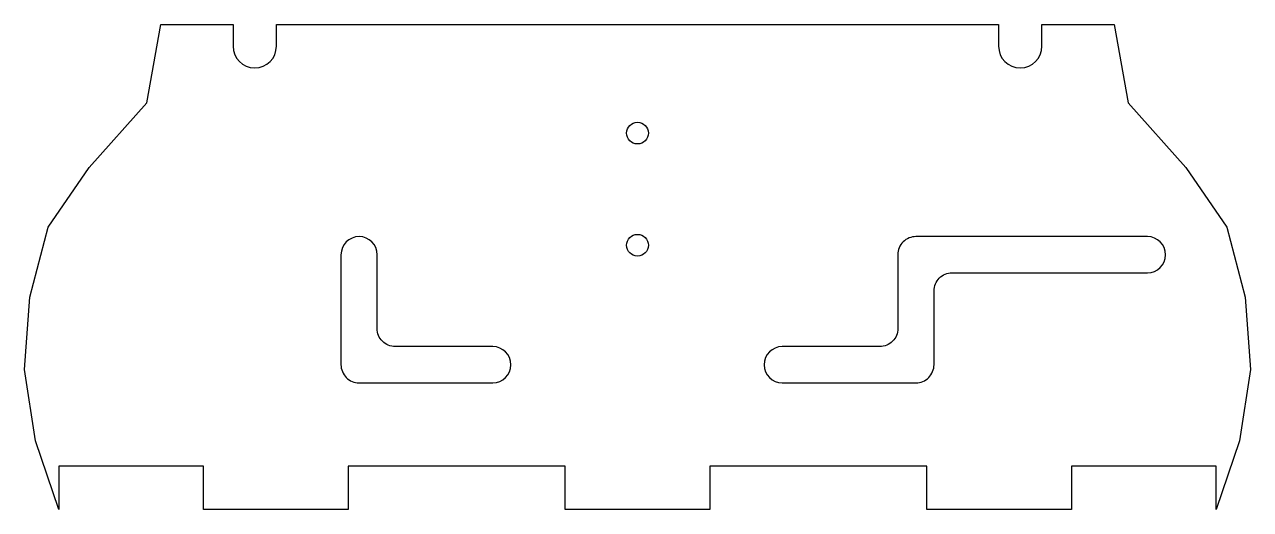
# Model space of a CAD drawing. Header units: millimetres. Extents: x -85 to 85, y 5 to 72.
import ezdxf

# ---------------------------------------------------------------- set-up
doc = ezdxf.new("R2010")
doc.units = ezdxf.units.MM
doc.layers.get('0').update_dxf_attribs({"linetype": 'CONTINUOUS'})

msp = doc.modelspace()

# ---------------------------------------------------------------- linework, layer by layer
for points in [[(55.93, 69), (55.93, 72), (65.93, 72), (67.83, 61.19), (75.83, 52.24), (81.47, 43.99), (84.03, 34.32), (84.76, 24.34), (83.24, 14.46), (80, 5), (80, 11), (60, 11), (60, 5), (40, 5), (40, 11), (10, 11), (10, 5), (-10, 5), (-10, 11), (-40, 11), (-40, 5), (-60, 5), (-60, 11), (-80, 11), (-80, 5), (-83.24, 14.46), (-84.76, 24.34), (-84.03, 34.32), (-81.47, 43.99), (-75.83, 52.24), (-67.83, 61.19), (-65.93, 72), (-55.93, 72), (-55.93, 69, 1), (-49.93, 69), (-49.93, 72), (49.93, 72), (49.93, 69, 1)], [(-36, 30), (-36, 40.2, 1), (-41, 40.2), (-41, 25, 0.414214), (-38.5, 22.5), (-20, 22.5, 1), (-20, 27.5), (-33.5, 27.5, -0.414214)], [(20, 22.5), (38.5, 22.5, 0.414214), (41, 25), (41, 35.2, -0.414214), (43.5, 37.7), (70.5, 37.7, 1), (70.5, 42.7), (38.5, 42.7, 0.414214), (36, 40.2), (36, 30, -0.414214), (33.5, 27.5), (20, 27.5, 1)]]:
    msp.add_lwpolyline(points, format="xyb", close=True)
for centre in [(0, 57), (0, 41.5)]:
    msp.add_circle(centre, 1.5)

doc.saveas('drawing.dxf')
